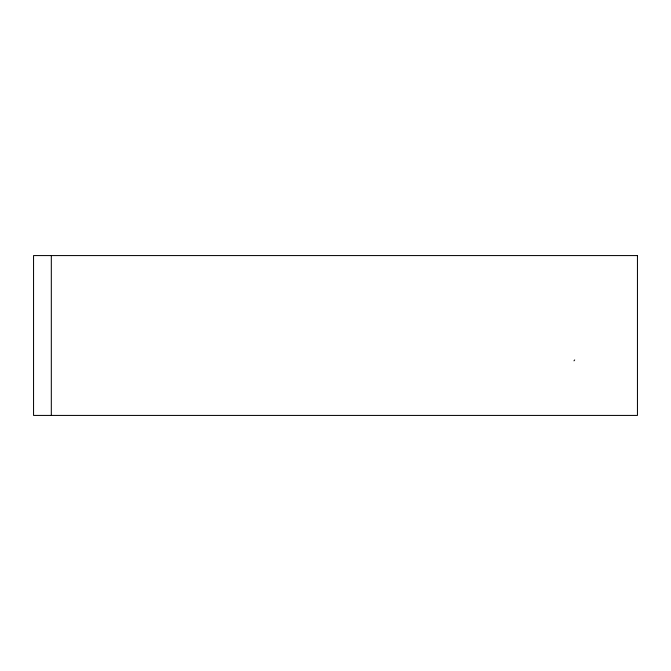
<?xml version="1.0" encoding="UTF-8"?>
<svg xmlns="http://www.w3.org/2000/svg" width="671" height="671" viewBox="0 0 671 671"><rect width="100%" height="100%" fill="white"/><g stroke="black" fill="none" stroke-linecap="round" stroke-linejoin="round"><path stroke-width="1.01" d="M573.982 360.839L574.686 359.924M51.315 255.576L51.315 415.424M637.45 255.576L33.55 255.576L33.55 415.424L637.45 415.424L637.45 255.576"/></g></svg>
